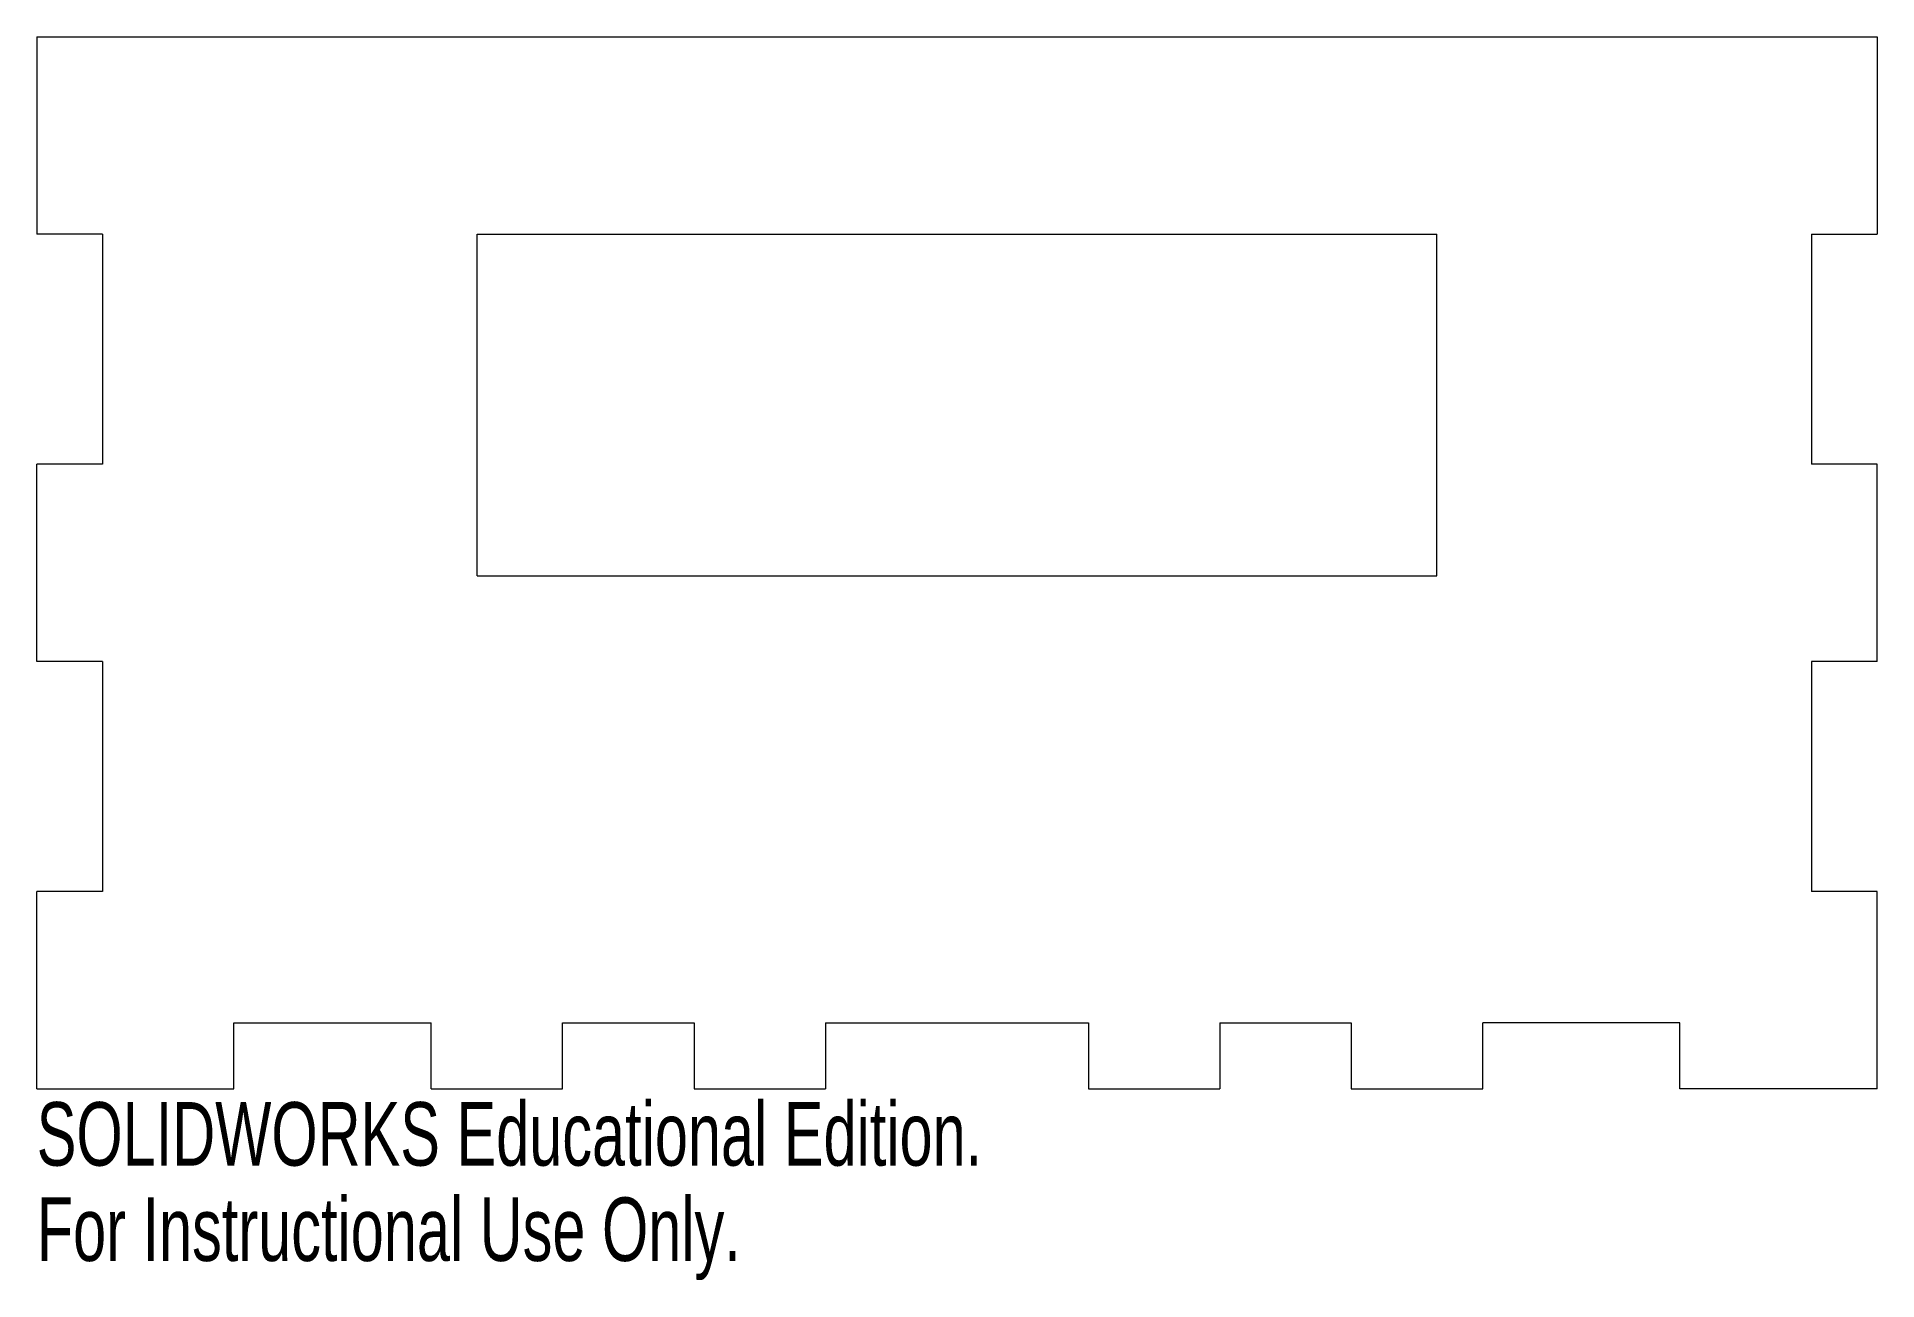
# Model space of a CAD drawing. Header units: millimetres. Extents: x -71 to 69, y -52 to 43.
import ezdxf

# ---------------------------------------------------------------- set-up
doc = ezdxf.new("R2010")
doc.units = ezdxf.units.MM
doc.styles.add('SLDTEXTSTYLE0', font='TXT', dxfattribs={"width": 0.7})

msp = doc.modelspace()

# ---------------------------------------------------------------- linework, layer by layer
at = {"color": 7, "linetype": 'Continuous', "lineweight": 15}
for p, q in [((-70.96, 42.82), (-70.96, 27.82)), ((-70.96, 42.82), (69.04, 42.82)), ((69.04, 42.82), (69.04, 27.82)), ((-65.96, 27.82), (-70.96, 27.82)), ((-65.96, 27.82), (-65.96, 10.32)), ((-37.46, 27.82), (35.54, 27.82)), ((-37.46, 1.82), (-37.46, 27.82)), ((35.54, 1.82), (35.54, 27.82)), ((64.04, 27.82), (69.04, 27.82)), ((64.04, 27.82), (64.04, 10.32)), ((-70.96, -4.68), (-70.96, 10.32)), ((-65.96, 10.32), (-70.96, 10.32)), ((69.04, 10.32), (64.04, 10.32)), ((69.04, -4.68), (69.04, 10.32)), ((-37.46, 1.82), (35.54, 1.82)), ((-65.96, -4.68), (-70.96, -4.68)), ((-65.96, -4.68), (-65.96, -22.18)), ((69.04, -4.68), (64.04, -4.68)), ((64.04, -4.68), (64.04, -22.18)), ((-70.96, -37.18), (-70.96, -22.18)), ((-65.96, -22.18), (-70.96, -22.18)), ((69.04, -22.18), (64.04, -22.18)), ((69.04, -37.18), (69.04, -22.18)), ((-55.96, -32.18), (-40.96, -32.18)), ((-55.96, -37.18), (-55.96, -32.18)), ((-40.96, -37.18), (-40.96, -32.18)), ((-30.96, -32.18), (-20.96, -32.18)), ((-30.96, -37.18), (-30.96, -32.18)), ((-20.96, -32.18), (-20.96, -37.18)), ((-10.96, -32.18), (9.04, -32.18)), ((-10.96, -32.18), (-10.96, -37.18)), ((9.04, -32.18), (9.04, -37.18)), ((19.04, -32.18), (29.04, -32.18)), ((19.04, -32.18), (19.04, -37.18)), ((29.04, -32.18), (29.04, -37.18)), ((54.04, -32.18), (39.04, -32.18)), ((39.04, -37.18), (39.04, -32.18)), ((54.04, -37.18), (54.04, -32.18)), ((-70.96, -37.18), (-55.96, -37.18)), ((-40.96, -37.18), (-30.96, -37.18)), ((-20.96, -37.18), (-10.96, -37.18)), ((9.04, -37.18), (19.04, -37.18)), ((29.04, -37.18), (39.04, -37.18)), ((69.04, -37.18), (54.04, -37.18))]:
    msp.add_line(p, q, dxfattribs=at)

# ---------------------------------------------------------------- texts
at = {"color": 7, "linetype": 'Continuous', "char_height": 4.8336, "attachment_point": 1, "style": 'SLDTEXTSTYLE0'}
for s, insert in [('SOLIDWORKS Educational Edition.', (-70.96, -38.2)), ('For Instructional Use Only.', (-70.96, -45.45))]:
    msp.add_mtext(s, dxfattribs=dict(at, insert=insert))

doc.saveas('drawing.dxf')
